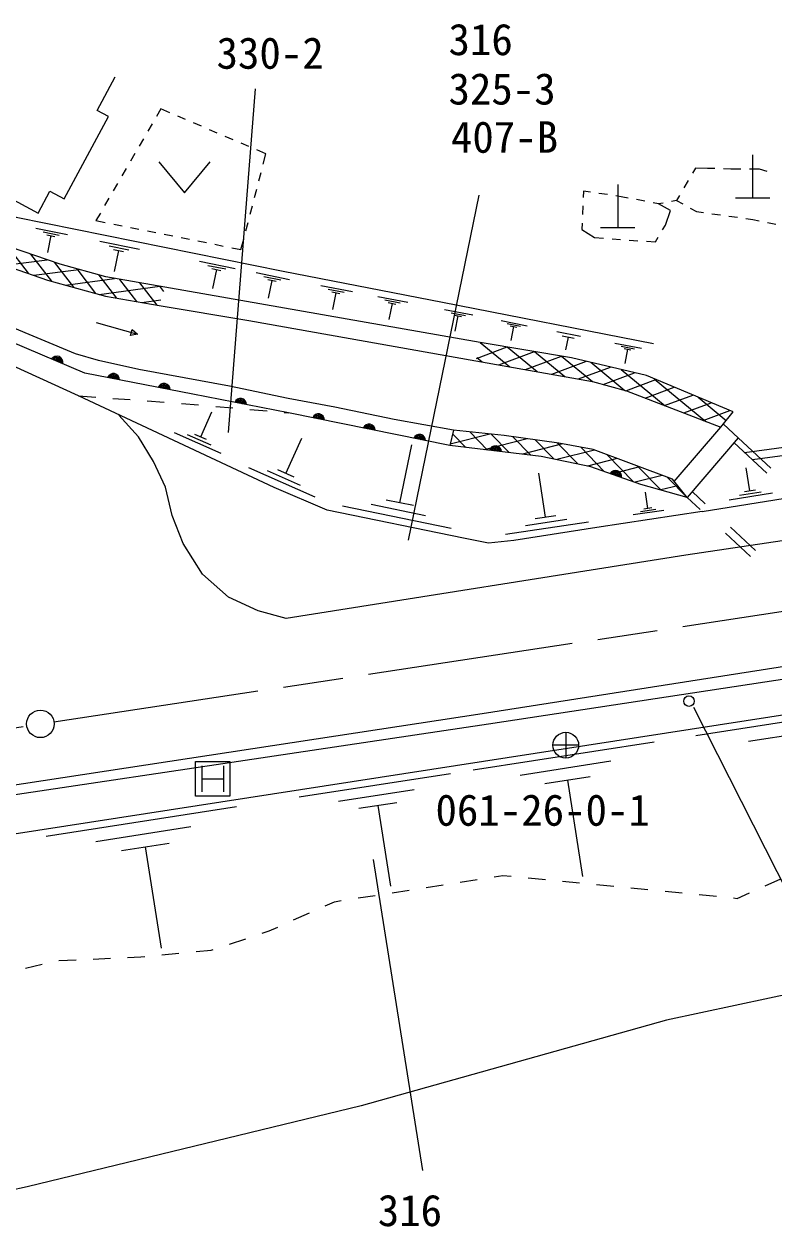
# Model space of a CAD drawing. Units: millimetres, scale not verified. Extents: x 40000 to 680000, y 20000 to 380000.
# Drawn here: x 170230 to 213854, y 261957 to 331984 of the extents above; entities that cross this region are included whole.
import ezdxf
from ezdxf.enums import TextEntityAlignment as Align

# ---------------------------------------------------------------- set-up
doc = ezdxf.new("R2010")
doc.units = ezdxf.units.MM
doc.header["$LTSCALE"] = 1000
doc.linetypes.add('CHAIN', pattern=[18.5, 12, -1.5, 3.5, -1.5])
for name, color, linetype, lineweight in [('M-BGD', 7, 'Continuous', 25), ('M-BMK', 2, 'CHAIN', 13), ('M-BMK-OTRS', 5, 'Continuous', 25), ('M-BMK-SRVR', 3, 'Continuous', 25), ('M-STR-STRC', 7, 'Continuous', 25), ('M-STR-STRD', 7, 'Continuous', 25)]:
    doc.layers.add(name, color=color, linetype=linetype, lineweight=lineweight)
doc.styles.add('ＭＳ ゴシック', font='')
doc.styles.get('ＭＳ ゴシック').set_extended_font_data('MS Gothic')

msp = doc.modelspace()

# ---------------------------------------------------------------- linework, layer by layer
at = {"layer": 'M-BGD'}
for p, q in [((174474, 326952), (175526, 328919)), ((178178, 327042), (177925, 326605)), ((178711, 326815), (178178, 327042)), ((172571, 321807), (175135, 326598)), ((175135, 326598), (174474, 326952)), ((179631, 326423), (179171, 326619)), ((161183, 326256), (171049, 320977)), ((177675, 326172), (177424, 325740)), ((180551, 326031), (180091, 326227)), ((181471, 325639), (181011, 325835)), ((177173, 325307), (176923, 324874)), ((182391, 325247), (181931, 325443)), ((183311, 324855), (182851, 325051)), ((176672, 324442), (176421, 324009)), ((184304, 324432), (183771, 324659)), ((184145, 323821), (184304, 324432)), ((212613, 324372), (212613, 321872)), ((176171, 323576), (175920, 323144)), ((178063, 323965), (179563, 322165)), ((179563, 322165), (181063, 323965)), ((209289, 323604), (209114, 323306)), ((209987, 323575), (209289, 323604)), ((210421, 323566), (209987, 323575)), ((211355, 323546), (210921, 323555)), ((211934, 323546), (211355, 323546)), ((213014, 323546), (212434, 323546)), ((213459, 323403), (213014, 323546)), ((183892, 322854), (184018, 323337)), ((208862, 322874), (208610, 322442)), ((171049, 320977), (171733, 322255)), ((171733, 322255), (172571, 321807)), ((175670, 322711), (175419, 322278)), ((183639, 321886), (183765, 322370)), ((202770, 322265), (202756, 321894)), ((203178, 322203), (202770, 322265)), ((204167, 322053), (203673, 322128)), ((204771, 322641), (204771, 320141)), ((175168, 321846), (174918, 321413)), ((205069, 321916), (204661, 321978)), ((205366, 321857), (205069, 321916)), ((206348, 321664), (205857, 321761)), ((207135, 321509), (206838, 321567)), ((207414, 321563), (207135, 321509)), ((207834, 321130), (207135, 321509)), ((208183, 321712), (207905, 321658)), ((208357, 322011), (208183, 321712)), ((208183, 321712), (208546, 321513)), ((211613, 321872), (213613, 321872)), ((174667, 320980), (174414, 320543)), ((183386, 320919), (183513, 321402)), ((202736, 321395), (202717, 320895)), ((207543, 320286), (207834, 321130)), ((208984, 321272), (209347, 321072)), ((209347, 321072), (209753, 321015)), ((210249, 320944), (210744, 320874)), ((211239, 320804), (211734, 320734)), ((170911, 320101), (172762, 319728)), ((174414, 320543), (174954, 320435)), ((175444, 320337), (175934, 320239)), ((176425, 320141), (176915, 320043)), ((183134, 319951), (183260, 320435)), ((202697, 320395), (202683, 320025)), ((202683, 320025), (203411, 319559)), ((203771, 320141), (205771, 320141)), ((207379, 320007), (207543, 320286)), ((212229, 320664), (212635, 320607)), ((212635, 320607), (212991, 320535)), ((213481, 320437), (213972, 320339)), ((171349, 319884), (172274, 319698)), ((171555, 319714), (172018, 319621)), ((171786, 319668), (171587, 318681)), ((174632, 319350), (176937, 318884)), ((177405, 319945), (177896, 319847)), ((178386, 319749), (178876, 319651)), ((179366, 319553), (179857, 319455)), ((180347, 319357), (180837, 319259)), ((182848, 318857), (183007, 319467)), ((203411, 319559), (203939, 319520)), ((204438, 319483), (204936, 319446)), ((205435, 319410), (205934, 319373)), ((206432, 319336), (206961, 319297)), ((206961, 319297), (207125, 319576)), ((169237, 319066), (170461, 317477)), ((175177, 319080), (176330, 318847)), ((175434, 318868), (176011, 318751)), ((175722, 318810), (175474, 317580)), ((181328, 319161), (181818, 319063)), ((182308, 318964), (182848, 318857)), ((169128, 317939), (171574, 318266)), ((170609, 318596), (171823, 317019)), ((171980, 318127), (173109, 316660)), ((180437, 318178), (182511, 317759)), ((180927, 317935), (181965, 317725)), ((170807, 317356), (173407, 317703)), ((173291, 317736), (174395, 316302)), ((174580, 317372), (175615, 316029)), ((181159, 317744), (181677, 317639)), ((181418, 317692), (181195, 316585)), ((183725, 317513), (185675, 317120)), ((184186, 317285), (185161, 317088)), ((172634, 316793), (175482, 317173)), ((174591, 316247), (178119, 316718)), ((175784, 317121), (176780, 315827)), ((176948, 316920), (177946, 315624)), ((178113, 316719), (178346, 316416)), ((184404, 317106), (184891, 317007)), ((184648, 317057), (184438, 316017)), ((187494, 316770), (189339, 316412)), ((187931, 316558), (188854, 316379)), ((177089, 315773), (178189, 315920)), ((188138, 316390), (188599, 316301)), ((188369, 316345), (188178, 315361)), ((190807, 316127), (192563, 315786)), ((191224, 315925), (192102, 315755)), ((191420, 315765), (191859, 315680)), ((191640, 315723), (191458, 314786)), ((194692, 315373), (196338, 315048)), ((195082, 315182), (195905, 315019)), ((174432, 314613), (176834, 313922)), ((195266, 315031), (195677, 314950)), ((195472, 314991), (195298, 314113)), ((197983, 314723), (199505, 314422)), ((198344, 314546), (199105, 314396)), ((176422, 313845), (176526, 314205)), ((176834, 313922), (176422, 313845)), ((176526, 314205), (176834, 313922)), ((198514, 314407), (198894, 314332)), ((198704, 314369), (198544, 313558)), ((201227, 314082), (202609, 313809)), ((201536, 313829), (202227, 313693)), ((201881, 313761), (201736, 313024)), ((196546, 312514), (198342, 313186)), ((196764, 313450), (198481, 312035)), ((198342, 313186), (200086, 311749)), ((204604, 313415), (206153, 313109)), ((204971, 313235), (205745, 313082)), ((205144, 313093), (205531, 313017)), ((205338, 313055), (205175, 312229)), ((196561, 312580), (196877, 312320)), ((197849, 312147), (199920, 312922)), ((199396, 311872), (201498, 312658)), ((199920, 312922), (201690, 311463)), ((200943, 311596), (202958, 312350)), ((201498, 312658), (203295, 311178)), ((202490, 311321), (204349, 312016)), ((203201, 312292), (205188, 310654)), ((203925, 311004), (205741, 311683)), ((204975, 311866), (207525, 309765)), ((205238, 310640), (206976, 311290)), ((206886, 311328), (209886, 308855)), ((173402, 310334), (174399, 310262)), ((206370, 310210), (208053, 310839)), ((207495, 309776), (209130, 310388)), ((209445, 310256), (211085, 308904)), ((175397, 310191), (176394, 310119)), ((177392, 310048), (178389, 309976)), ((179386, 309901), (180382, 309813)), ((181379, 309724), (182375, 309636)), ((183371, 309547), (184367, 309459)), ((208620, 309343), (210207, 309937)), ((180504, 307946), (181150, 309401)), ((185363, 309370), (185609, 309348)), ((209745, 308910), (211284, 309485)), ((210773, 308514), (211483, 309402)), ((181706, 306977), (178979, 308188)), ((195206, 308345), (195002, 307440)), ((195926, 307331), (195156, 308123)), ((197187, 307184), (196156, 308242)), ((208055, 305362), (210773, 308514)), ((210921, 308698), (211765, 307905)), ((181105, 307462), (179741, 308067)), ((180845, 307795), (180163, 308098)), ((185468, 305812), (186384, 307875)), ((192087, 304111), (192780, 307483)), ((197328, 308115), (195022, 307530)), ((199491, 307839), (196998, 307206)), ((198447, 307036), (197405, 308107)), ((199708, 306889), (198671, 307953)), ((201562, 307539), (199224, 306945)), ((201041, 306666), (199963, 307773)), ((202443, 306373), (201256, 307592)), ((203409, 307182), (201224, 306628)), ((203982, 305940), (202615, 307343)), ((205685, 305337), (204162, 306901)), ((187173, 304438), (183305, 306155)), ((185951, 305598), (184984, 306027)), ((204725, 306691), (203009, 306255)), ((206042, 306200), (204414, 305787)), ((207267, 304860), (205916, 306247)), ((212458, 304803), (212241, 306147)), ((186320, 305125), (184386, 305984)), ((200561, 303272), (200174, 305843)), ((207359, 305709), (205773, 305306)), ((208807, 304426), (207670, 305593)), ((208807, 304426), (207955, 305487)), ((206519, 303778), (206375, 304733)), ((208256, 305111), (207267, 304860)), ((213773, 304670), (211252, 304264)), ((213115, 304737), (211855, 304533)), ((212773, 304854), (212143, 304752)), ((195074, 302618), (188752, 303919)), ((193580, 303364), (190419, 304015)), ((192877, 303948), (191296, 304274)), ((201164, 303362), (199959, 303181)), ((207450, 303674), (205659, 303404)), ((206984, 303726), (206089, 303591)), ((206743, 303812), (206295, 303744)), ((203069, 302992), (198247, 302266)), ((201815, 303132), (199404, 302769)), ((209311, 290569), (221091, 292395)), ((212378, 290240), (218268, 291153)), ((196359, 288561), (206891, 290194)), ((199101, 288267), (204367, 289083)), ((186229, 286991), (195033, 288356)), ((200526, 287769), (203159, 288177)), ((201842, 287973), (202713, 282356)), ((188521, 286745), (192923, 287427)), ((171522, 284711), (182588, 286426)), ((189713, 286329), (191914, 286670)), ((190813, 286499), (191541, 281804)), ((174403, 284402), (179936, 285260)), ((175901, 283879), (178667, 284307)), ((177284, 284093), (178199, 278191)), ((197574, 282339), (198087, 282419)), ((198087, 282419), (198565, 282372)), ((199560, 282275), (200556, 282177)), ((213345, 281819), (214256, 282230)), ((191645, 281415), (192633, 281569)), ((193621, 281723), (194609, 281877)), ((195597, 282031), (196586, 282185)), ((201551, 282080), (202546, 281983)), ((203541, 281886), (204537, 281789)), ((205532, 281691), (206527, 281594)), ((187738, 280646), (188286, 280892)), ((188286, 280892), (188681, 280953)), ((189669, 281107), (190657, 281261)), ((207523, 281497), (208518, 281400)), ((209513, 281303), (210508, 281206)), ((211504, 281108), (211723, 281087)), ((211723, 281087), (212434, 281407)), ((185913, 279827), (186826, 280237)), ((184486, 279187), (185001, 279418)), ((182174, 278420), (183123, 278735)), ((184073, 279050), (184486, 279187)), ((180235, 277984), (181112, 278068)), ((181112, 278068), (181225, 278106)), ((172254, 277467), (173253, 277511)), ((174252, 277555), (175251, 277599)), ((176250, 277643), (177029, 277678)), ((177029, 277678), (177249, 277699)), ((178244, 277794), (179240, 277889)), ((170307, 277014), (171280, 277246))]:
    msp.add_line(p, q, dxfattribs=at)
for points in [[(207955, 305487), (203338, 307209), (201332, 307582), (198153, 308026), (195206, 308345), (191757, 308967), (188312, 309677), (185596, 310192), (182187, 310902), (176913, 311870), (174552, 312402), (173220, 312784), (167219, 315288), (162300, 317605), (155926, 321085), (152197, 323100), (150617, 323651), (148486, 324396), (144367, 325275), (143071, 325595), (141118, 325719), (137975, 325897)], [(185609, 309348), (180051, 310431), (173766, 311665), (167782, 314205), (161852, 316966), (153081, 321777), (150400, 322949), (146493, 323881), (143137, 324698), (139231, 325071)], [(165869, 322665), (169775, 320739), (185294, 317605), (194580, 315803), (206849, 313379)], [(173402, 310334), (165945, 313743), (156037, 318466), (151625, 320446)], [(211483, 309402), (206441, 311515), (202073, 312562), (196764, 313450), (178425, 316665), (174980, 317260), (172334, 318005), (166528, 319994), (165013, 320619)], [(212143, 307046), (231498, 309653), (248882, 312402), (261270, 312100), (264098, 312154), (266437, 312451), (268305, 312875), (278970, 314880), (284956, 316038), (289188, 316502), (294666, 317071), (300280, 317392), (308638, 317556), (324367, 317384), (333128, 317491), (346733, 317836), (356507, 317960), (361577, 318115), (367756, 318839), (374183, 319744), (377060, 320188), (377064, 319656)], [(164466, 319558), (171598, 317082), (174971, 316141), (178087, 315599)], [(178087, 315599), (183307, 314729), (196515, 312385)], [(327406, 314205), (318049, 313565), (317108, 313725), (312296, 314462), (308176, 314799), (301536, 314764), (290030, 313885), (282164, 312722), (273020, 310920), (266078, 309570), (258105, 308372), (245339, 306445), (219931, 302734), (208727, 301056), (185485, 297381), (183851, 297834), (182129, 298615), (180620, 299964), (179483, 301740), (178844, 303374), (178453, 305016), (177761, 306525), (176891, 307946), (175737, 309224)], [(196515, 312385), (203298, 311177), (205287, 310627), (210773, 308514)], [(209686, 303606), (221875, 305571), (250675, 309832), (264027, 311803)], [(264027, 311803), (261399, 311714), (248917, 311910), (231570, 309166), (212609, 306612)], [(209686, 303606), (203542, 302681), (198730, 301918), (197257, 301758), (195801, 302060), (187864, 303693), (184775, 304998), (173402, 310334)], [(208807, 304426), (206117, 305185), (203205, 306214), (200311, 306818), (195002, 307440), (185609, 309348)], [(72191, 272556), (78204, 273398), (95588, 276009), (108565, 277959), (114842, 278877), (132298, 281521), (143568, 283190), (152703, 284556), (155669, 285029), (197252, 291252), (218808, 294519), (224896, 295411), (274867, 302989), (278592, 303617), (283003, 304289), (289475, 304953), (298708, 305337), (304053, 305354), (307289, 305266), (315661, 304635), (319656, 304245), (324015, 303619), (326150, 303299)], [(221258, 292826), (143701, 280803), (99170, 274038), (72514, 269967)], [(331428, 285880), (314986, 288139), (301065, 287589), (288565, 286985), (270135, 285476), (249219, 282546), (233097, 279439), (228232, 278409), (213601, 275266), (207599, 273988), (189844, 268999), (170419, 264293), (158665, 261737), (142969, 258594), (138177, 257754)]]:
    msp.add_lwpolyline(points, dxfattribs=at)
for centre, radius, start, end in [((172134, 312299), 354, 345.80433, 148.20951), ((172134, 312299), 283, 348.02837, 145.98547), ((172134, 312299), 212, 351.77469, 142.23914), ((172134, 312299), 142, 359.48642, 134.52741), ((172134, 312299), 100, 9.80409, 124.20975), ((175426, 311284), 354, 357.68994, 160.09511), ((175426, 311284), 283, 359.91397, 157.87108), ((175426, 311284), 212, 3.6603, 154.12475), ((175426, 311284), 142, 11.37203, 146.41302), ((175426, 311284), 100, 21.68969, 136.09536), ((178370, 310706), 354, 357.68994, 160.09511), ((178370, 310706), 283, 359.91397, 157.87108), ((178370, 310706), 212, 3.6603, 154.12475), ((178370, 310706), 142, 11.37203, 146.41302), ((178370, 310706), 100, 21.68969, 136.09536), ((182820, 309837), 354, 357.76937, 160.17455), ((182820, 309837), 283, 359.99341, 157.95051), ((182820, 309837), 212, 3.73974, 154.20419), ((182820, 309837), 142, 11.45147, 146.49246), ((182820, 309837), 100, 21.76913, 136.1748), ((187355, 308938), 354, 357.31054, 159.71572), ((187355, 308938), 283, 359.53458, 157.49168), ((187355, 308938), 212, 3.28091, 153.74536), ((187355, 308938), 142, 10.99264, 146.03363), ((187355, 308938), 100, 21.3103, 135.71596), ((190295, 308341), 354, 357.31054, 159.71572), ((190295, 308341), 283, 359.53458, 157.49168), ((190295, 308341), 212, 3.28091, 153.74536), ((190295, 308341), 142, 10.99264, 146.03363), ((190295, 308341), 100, 21.3103, 135.71596), ((193235, 307743), 354, 357.31054, 159.71572), ((193235, 307743), 283, 359.53458, 157.49168), ((193235, 307743), 212, 3.28091, 153.74536), ((193235, 307743), 142, 10.99264, 146.03363), ((193235, 307743), 100, 21.3103, 135.71596), ((197650, 307075), 354, 2.12093, 164.52611), ((197650, 307075), 283, 4.34497, 162.30207), ((197650, 307075), 212, 8.0913, 158.55574), ((197650, 307075), 142, 15.80303, 150.84401), ((197650, 307075), 100, 26.12069, 140.52635), ((204643, 305649), 354, 349.32084, 151.72601), ((204643, 305649), 283, 351.54487, 149.50197), ((204643, 305649), 212, 355.2912, 145.75565), ((204643, 305649), 142, 3.00293, 138.04392), ((204643, 305649), 100, 13.32059, 127.72626)]:
    msp.add_arc(centre, radius, start, end, dxfattribs=at)
at = {"layer": 'M-BMK'}
for p, q in [((171969, 291362), (269397, 306139)), ((98543, 279898), (170387, 291121))]:
    msp.add_line(p, q, dxfattribs=at)
at = {"layer": 'M-BMK-OTRS'}
msp.add_lwpolyline([(132133, 282079), (143379, 283639), (152523, 284993), (155440, 285517), (196888, 291851), (218563, 295238)], dxfattribs=at)
at = {"layer": 'M-BMK-SRVR'}
for p, q in [((201744, 290752), (201744, 289252)), ((202494, 290002), (200994, 290002))]:
    msp.add_line(p, q, dxfattribs=at)
for centre, radius in [((171178, 291242), 800), ((201744, 290002), 750)]:
    msp.add_circle(centre, radius, dxfattribs=at)
at = {"layer": 'M-STR-STRC'}
for p, q in [((182120, 308203), (183700, 328214)), ((196687, 322022), (192578, 301935)), ((209180, 292212), (220831, 269171)), ((180200, 287044), (180200, 289044)), ((180200, 289044), (182200, 289044)), ((180575, 288794), (180575, 287294)), ((181825, 288794), (181825, 287294)), ((182200, 289044), (182200, 287044)), ((180575, 288044), (181825, 288044)), ((182200, 287044), (180200, 287044)), ((190536, 283352), (193413, 265244))]:
    msp.add_line(p, q, dxfattribs=at)
msp.add_circle((208913, 292567), 305, dxfattribs=at)
at = {"layer": 'M-STR-STRD'}
for p, q in [((211765, 307905), (208807, 304426)), ((213436, 305841), (211526, 307621)), ((213676, 306125), (211765, 307905)), ((209858, 304057), (209097, 304767)), ((209568, 303716), (208807, 304426)), ((212785, 301331), (211322, 302694)), ((212495, 300990), (211032, 302353))]:
    msp.add_line(p, q, dxfattribs=at)

# ---------------------------------------------------------------- texts
at = {"layer": 'M-BMK-SRVR', "style": 'ＭＳ ゴシック'}
msp.add_text('061-26-0-1', height=1833, dxfattribs=at).set_placement((194166, 284762), align=Align.BOTTOM_LEFT)
at = {"layer": 'M-STR-STRC', "style": 'ＭＳ ゴシック'}
for s, p in [('316', (194922, 331090)), ('330-2', (181428, 330298)), ('325-3', (194922, 328214)), ('407-B', (195064, 325408)), ('316', (190807, 262921))]:
    msp.add_text(s, height=1833, dxfattribs=at).set_placement(p, align=Align.MIDDLE_LEFT)

doc.saveas('drawing.dxf')
